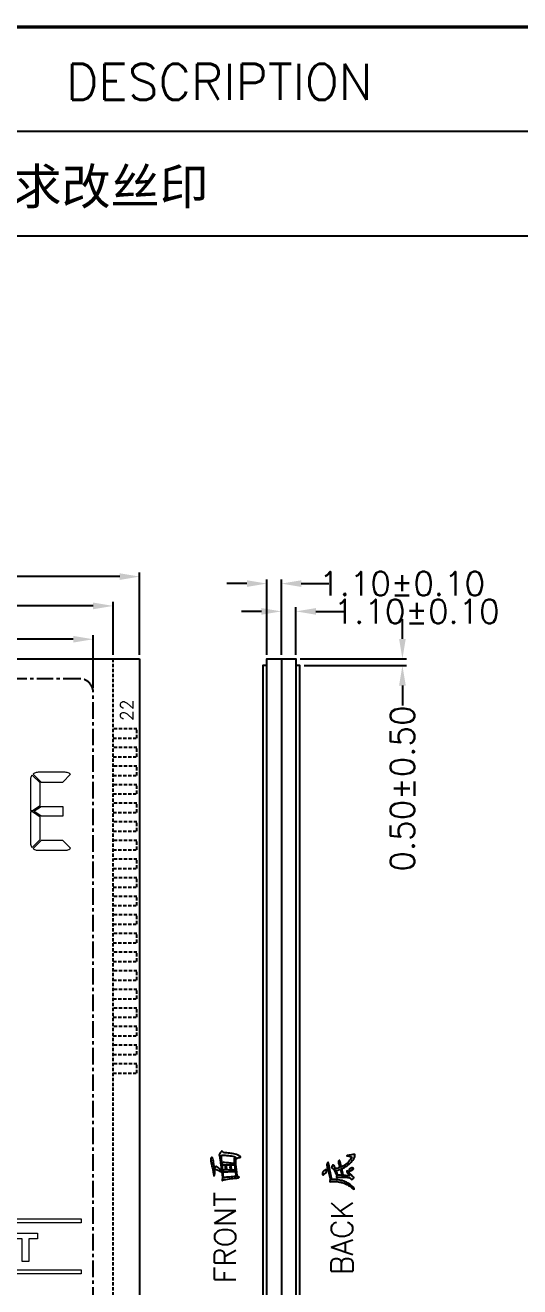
# Model space of a CAD drawing. Header units: millimetres. Extents: x 426 to 1899, y -1707 to -647.
# Drawn here: x 584.9 to 622.1, y -822.8 to -728 of the extents above; entities that cross this region are included whole.
import ezdxf
from ezdxf.enums import TextEntityAlignment as Align

# ---------------------------------------------------------------- set-up
doc = ezdxf.new("R2010")
doc.units = ezdxf.units.MM
doc.linetypes.add('CENTER', pattern=[2, 1.25, -0.25, 0.25, -0.25])
doc.linetypes.add('HIDDEN', pattern=[0.375, 0.25, -0.125])
for name, color, linetype in [('dim', 4, 'Continuous'), ('SPEC', 2, 'Continuous'), ('SY', 5, 'Continuous')]:
    doc.layers.add(name, color=color, linetype=linetype)
doc.styles.add('ROMANS', font='ROMANS.shx', dxfattribs={"bigfont": 'AllInOneBig.shx'})
doc.styles.get("Standard").update_dxf_attribs({"font": 'txt', "bigfont": 'AllInOneBig.shx'})
doc.styles.add('蜀山软件', font='simhei_0.ttf')
doc.dimstyles.new('LCDDIM', dxfattribs={"dimtxt": 1.8, "dimasz": 1.5, "dimexe": 0.3175, "dimexo": 0.3175, "dimgap": 0.254, "dimtad": 0, "dimzin": 0, "dimdsep": 46, "dimtxsty": 'Standard', "dimcen": 0.09, "dimadec": 0, "dimazin": 0, "dimtfac": 1, "dimtofl": 0, "dimtmove": 0, "dimatfit": 0, "dimfxl": 1, "dimtolj": 1, "dimtzin": 0, "dimarcsym": 0})

# ---------------------------------------------------------------- blocks, each defined once
blk = doc.blocks.new('*D34')
at = {"layer": 'DEFPOINTS', "color": 0, "ltscale": 0.5}
for p in [(536.009, -774.14), (536.009, -778.118), (590.009, -778.118)]:
    blk.add_point(p, dxfattribs=at)
at = {"layer": 'dim', "color": 0, "lineweight": -2, "ltscale": 0.5}
for p, q in [((536.009, -777.8), (536.009, -773.823)), ((537.509, -774.14), (553.62, -774.14)), ((588.509, -774.14), (573.928, -774.14)), ((590.009, -777.8), (590.009, -773.823))]:
    blk.add_line(p, q, dxfattribs=at)
at = {"layer": 'dim', "color": 0, "ltscale": 0.5}
for points in [[(537.509, -773.89), (537.509, -774.39), (536.009, -774.14)], [(588.509, -773.89), (588.509, -774.39), (590.009, -774.14)]]:
    blk.add_solid(points, dxfattribs=at)
at = {"layer": 'dim', "color": 0, "ltscale": 0.5, "insert": (563.774, -774.14), "char_height": 1.8, "attachment_point": 5}
blk.add_mtext('\\A1;MIN V.A 54.00', dxfattribs=at)
blk = doc.blocks.new('*D35')
at = {"layer": 'DEFPOINTS', "color": 0, "ltscale": 0.5}
for p in [(534.509, -771.631), (534.509, -775.618), (591.509, -775.618)]:
    blk.add_point(p, dxfattribs=at)
at = {"layer": 'dim', "color": 0, "lineweight": -2, "ltscale": 0.5}
for p, q in [((534.509, -775.3), (534.509, -771.313)), ((591.509, -775.3), (591.509, -771.313)), ((536.009, -771.631), (556.01, -771.631)), ((590.009, -771.631), (570.318, -771.631))]:
    blk.add_line(p, q, dxfattribs=at)
at = {"layer": 'dim', "color": 0, "ltscale": 0.5}
for points in [[(536.009, -771.381), (536.009, -771.881), (534.509, -771.631)], [(590.009, -771.381), (590.009, -771.881), (591.509, -771.631)]]:
    blk.add_solid(points, dxfattribs=at)
at = {"layer": 'dim', "color": 0, "ltscale": 0.5, "insert": (563.164, -771.631), "char_height": 1.8, "attachment_point": 5}
blk.add_mtext('\\A1;57.00%%p0.20', dxfattribs=at)
blk = doc.blocks.new('*D36')
at = {"layer": 'DEFPOINTS', "color": 0, "ltscale": 0.5}
for p in [(532.509, -769.426), (593.509, -775.618), (532.509, -860.618)]:
    blk.add_point(p, dxfattribs=at)
at = {"layer": 'dim', "color": 0, "lineweight": -2, "ltscale": 0.5}
for p, q in [((532.509, -860.3), (532.509, -769.108)), ((534.009, -769.426), (555.918, -769.426)), ((592.009, -769.426), (569.626, -769.426)), ((593.509, -775.3), (593.509, -769.108))]:
    blk.add_line(p, q, dxfattribs=at)
at = {"layer": 'dim', "color": 0, "ltscale": 0.5}
for points in [[(534.009, -769.176), (534.009, -769.676), (532.509, -769.426)], [(592.009, -769.176), (592.009, -769.676), (593.509, -769.426)]]:
    blk.add_solid(points, dxfattribs=at)
at = {"layer": 'dim', "color": 0, "ltscale": 0.5, "insert": (562.772, -769.426), "char_height": 1.8, "attachment_point": 5}
blk.add_mtext('\\A1;61.00%%p0.20', dxfattribs=at)
blk = doc.blocks.new('*D40')
at = {"layer": 'DEFPOINTS', "color": 0, "ltscale": 0.5}
for p in [(605.278, -772.043), (604.178, -775.618), (605.278, -775.618)]:
    blk.add_point(p, dxfattribs=at)
at = {"layer": 'dim', "color": 0, "lineweight": -2, "ltscale": 0.5}
for p, q in [((602.678, -772.043), (601.178, -772.043)), ((604.178, -775.3), (604.178, -771.726)), ((605.278, -775.3), (605.278, -771.726)), ((606.778, -772.043), (608.861, -772.043))]:
    blk.add_line(p, q, dxfattribs=at)
at = {"layer": 'dim', "color": 0, "ltscale": 0.5}
for points in [[(602.678, -771.793), (602.678, -772.293), (604.178, -772.043)], [(606.778, -771.793), (606.778, -772.293), (605.278, -772.043)]]:
    blk.add_solid(points, dxfattribs=at)
at = {"layer": 'dim', "color": 0, "ltscale": 0.5, "insert": (614.365, -772.043), "char_height": 1.8, "attachment_point": 5}
blk.add_mtext('\\A1;1.10%%P0.10', dxfattribs=at)
blk = doc.blocks.new('*D41')
at = {"layer": 'DEFPOINTS', "color": 0, "ltscale": 0.5}
for p in [(604.178, -769.952), (604.178, -773.086), (603.078, -775.618)]:
    blk.add_point(p, dxfattribs=at)
at = {"layer": 'dim', "color": 0, "lineweight": -2, "ltscale": 0.5}
for p, q in [((601.578, -769.952), (600.078, -769.952)), ((603.078, -775.3), (603.078, -769.634)), ((604.178, -772.768), (604.178, -769.634)), ((605.678, -769.952), (607.761, -769.952))]:
    blk.add_line(p, q, dxfattribs=at)
at = {"layer": 'dim', "color": 0, "ltscale": 0.5}
for points in [[(601.578, -769.702), (601.578, -770.202), (603.078, -769.952)], [(605.678, -769.702), (605.678, -770.202), (604.178, -769.952)]]:
    blk.add_solid(points, dxfattribs=at)
at = {"layer": 'dim', "color": 0, "ltscale": 0.5, "insert": (613.265, -769.952), "char_height": 1.8, "attachment_point": 5}
blk.add_mtext('\\A1;1.10%%P0.10', dxfattribs=at)
blk = doc.blocks.new('*D42')
at = {"layer": 'DEFPOINTS', "color": 0, "ltscale": 0.5}
for p in [(605.278, -775.618), (605.578, -776.118), (613.291, -776.118)]:
    blk.add_point(p, dxfattribs=at)
at = {"layer": 'dim', "color": 0, "lineweight": -2, "ltscale": 0.5}
for p, q in [((613.291, -774.118), (613.291, -772.618)), ((605.596, -775.618), (613.609, -775.618)), ((605.896, -776.118), (613.609, -776.118)), ((613.291, -777.618), (613.291, -779.118))]:
    blk.add_line(p, q, dxfattribs=at)
at = {"layer": 'dim', "color": 0, "ltscale": 0.5}
for points in [[(613.041, -774.118), (613.541, -774.118), (613.291, -775.618)], [(613.041, -777.618), (613.541, -777.618), (613.291, -776.118)]]:
    blk.add_solid(points, dxfattribs=at)
at = {"layer": 'dim', "color": 0, "ltscale": 0.5, "insert": (613.291, -785.372), "char_height": 1.8, "attachment_point": 5, "rotation": 90}
blk.add_mtext('\\A1;0.50%%P0.50', dxfattribs=at)

msp = doc.modelspace()

# ---------------------------------------------------------------- linework, layer by layer
for points in [[(593.509, -775.618), (593.509, -860.618), (532.509, -860.618), (532.509, -775.618)], [(600.758, -813.686), (600.749, -813.594), (600.746, -813.539), (600.742, -813.434), (600.74, -813.325), (600.738, -813.228), (600.792, -813.197), (600.896, -813.151), (600.981, -813.13), (601.018, -813.125), (601.091, -813.085), (601.025, -813.008), (601.008, -812.995), (600.923, -812.946), (600.804, -812.898), (600.804, -812.898), (600.699, -812.87), (600.593, -812.844), (600.484, -812.821), (600.411, -812.811), (600.31, -812.8), (600.195, -812.788), (600.064, -812.777), (599.919, -812.759), (599.815, -812.733), (599.766, -812.699), (599.711, -812.654), (599.672, -812.675), (599.579, -812.777), (599.523, -812.864), (599.49, -812.932), (599.512, -813.008), (599.537, -813.072), (599.557, -813.196), (599.56, -813.239), (599.569, -813.322), (599.583, -813.427), (599.601, -813.555), (599.623, -813.705), (599.639, -813.797), (599.658, -813.921), (599.675, -814.036), (599.69, -814.141), (599.691, -814.146), (599.645, -814.092), (599.617, -814.064), (599.542, -813.992), (599.446, -813.903), (599.445, -813.902), (599.335, -813.812), (599.269, -813.782), (599.244, -813.789), (599.17, -813.882), (599.147, -813.929), (599.142, -813.973), (599.126, -813.848), (599.115, -813.771), (599.097, -813.631), (599.078, -813.51), (599.06, -813.407), (599.043, -813.321), (599.026, -813.252), (598.992, -813.15), (598.949, -813.097), (598.883, -813.152), (598.871, -813.203), (598.861, -813.318), (598.861, -813.329), (598.869, -813.396), (598.885, -813.492), (598.912, -813.618), (598.949, -813.771), (598.95, -813.776), (598.983, -813.91), (599.01, -814.03), (599.032, -814.137), (599.048, -814.231), (599.06, -814.313), (599.086, -814.457), (599.104, -814.511), (599.148, -814.434), (599.152, -814.426), (599.181, -814.323), (599.18, -814.314), (599.176, -814.258), (599.165, -814.163), (599.149, -814.026), (599.147, -814.012), (599.203, -814.003), (599.225, -813.998), (599.275, -814.012), (599.354, -814.048), (599.46, -814.104), (599.594, -814.182), (599.703, -814.248), (599.711, -814.323), (599.724, -814.427), (599.735, -814.542), (599.742, -814.647), (599.743, -814.699), (599.727, -814.786), (599.733, -814.843), (599.738, -814.846), (599.832, -814.809), (599.838, -814.806), (599.897, -814.785), (599.989, -814.764), (600.115, -814.743), (600.274, -814.722), (600.407, -814.709), (600.532, -814.696), (600.642, -814.686), (600.736, -814.676), (600.814, -814.666), (600.943, -814.64), (600.991, -814.6), (600.978, -814.581), (600.896, -814.563), (600.856, -814.56), (600.855, -814.543), (600.847, -814.442), (600.833, -814.318), (600.814, -814.169), (600.81, -814.135), (600.795, -814.01), (600.781, -813.894), (600.768, -813.786)], [(600.614, -813.266), (600.617, -813.313), (600.621, -813.375), (600.628, -813.454), (600.638, -813.547), (600.641, -813.569), (600.54, -813.561), (600.407, -813.552), (600.29, -813.541), (600.188, -813.533), (600.102, -813.525), (600.031, -813.516), (600.025, -813.516), (599.88, -813.498), (599.81, -813.484), (599.803, -813.485), (599.747, -813.537), (599.708, -813.591), (599.707, -813.582), (599.696, -813.484), (599.688, -813.396), (599.68, -813.322), (599.674, -813.258), (599.67, -813.207), (599.668, -813.168), (599.667, -813.141), (599.67, -813.038), (599.689, -812.964), (599.705, -812.957), (599.822, -812.942), (599.85, -812.943), (599.936, -812.948), (600.051, -812.959), (600.197, -812.975), (600.296, -812.988), (600.407, -813.007), (600.515, -813.03), (600.618, -813.056), (600.715, -813.085), (600.715, -813.114), (600.673, -813.145), (600.616, -813.218), (600.614, -813.235)], [(609.114, -814.189), (609.195, -814.314), (609.197, -814.316), (609.281, -814.442), (609.295, -814.491), (609.276, -814.498), (609.185, -814.496), (609.018, -814.48), (608.932, -814.473), (608.832, -814.467), (608.832, -814.467), (608.828, -814.438), (608.809, -814.323), (608.788, -814.211), (608.767, -814.102), (608.743, -813.996), (608.734, -813.954), (608.761, -813.944), (608.854, -813.903), (608.938, -813.862), (609.011, -813.823), (609.074, -813.783), (609.096, -813.768), (609.185, -813.702), (609.27, -813.632), (609.349, -813.557), (609.423, -813.479), (609.493, -813.397), (609.555, -813.316), (609.625, -813.215), (609.674, -813.127), (609.704, -813.054), (609.718, -812.99), (609.714, -812.899), (609.713, -812.895), (609.626, -812.888), (609.565, -812.907), (609.459, -812.927), (609.317, -812.944), (609.284, -812.947), (609.143, -812.967), (609.096, -812.988), (609.14, -813.008), (609.284, -813.032), (609.423, -813.061), (609.483, -813.087), (609.481, -813.108), (609.44, -813.187), (609.35, -813.319), (609.343, -813.33), (609.281, -813.409), (609.21, -813.486), (609.129, -813.559), (609.04, -813.629), (608.942, -813.695), (608.866, -813.741), (608.76, -813.798), (608.701, -813.826), (608.693, -813.792), (608.666, -813.695), (608.635, -813.584), (608.593, -813.443), (608.562, -813.358), (608.545, -813.33), (608.489, -813.397), (608.467, -813.496), (608.468, -813.508), (608.485, -813.571), (608.522, -813.685), (608.577, -813.85), (608.585, -813.873), (608.565, -813.88), (608.478, -813.905), (608.445, -813.915), (608.316, -813.952), (608.251, -813.97), (608.22, -813.898), (608.191, -813.838), (608.127, -813.718), (608.081, -813.673), (608.072, -813.674), (608.004, -813.761), (607.99, -813.788), (607.96, -813.883), (608.004, -813.916), (608.032, -813.926), (608.114, -814.005), (608.117, -814.008), (608.148, -814.057), (608.189, -814.131), (608.239, -814.229), (608.299, -814.353), (608.358, -814.481), (608.337, -814.53), (608.324, -814.612), (608.412, -814.623), (608.464, -814.612), (608.568, -814.6), (608.71, -814.59), (608.808, -814.591), (608.921, -814.595), (609.028, -814.602), (609.129, -814.612), (609.19, -814.624), (609.304, -814.658), (609.372, -814.7), (609.378, -814.708), (609.46, -814.767), (609.461, -814.767), (609.559, -814.722), (609.57, -814.717), (609.637, -814.645), (609.571, -814.567), (609.565, -814.563), (609.508, -814.515), (609.43, -814.436), (609.328, -814.325), (609.24, -814.231), (609.157, -814.156), (609.107, -814.136), (609.105, -814.137)], [(600.664, -813.78), (600.681, -813.919), (600.699, -814.069), (600.526, -814.067), (600.428, -814.066), (600.428, -814.062), (600.421, -813.95), (600.406, -813.848), (600.403, -813.833), (600.362, -813.749), (600.319, -813.793), (600.307, -813.86), (600.319, -813.937), (600.331, -813.978), (600.337, -814.064), (600.212, -814.062), (600.093, -814.06), (600.074, -814.06), (600.07, -813.941), (600.059, -813.843), (600.042, -813.793), (599.975, -813.749), (599.953, -813.804), (599.958, -813.856), (599.975, -813.981), (599.995, -814.059), (599.925, -814.059), (599.877, -814.058), (599.854, -814.058), (599.802, -814.099), (599.771, -814.143), (599.766, -814.099), (599.748, -813.952), (599.734, -813.817), (599.719, -813.694), (599.716, -813.661), (600.65, -813.661)], [(600.744, -814.432), (600.761, -814.556), (600.738, -814.555), (600.714, -814.556), (600.614, -814.562), (600.508, -814.569), (600.398, -814.577), (600.283, -814.588), (600.164, -814.6), (600.047, -814.612), (599.916, -814.623), (599.83, -814.63), (599.828, -814.613), (599.806, -814.43), (599.785, -814.258), (599.779, -814.209), (599.906, -814.201), (600.033, -814.193), (600.154, -814.187), (600.269, -814.182), (600.377, -814.177), (600.48, -814.173), (600.576, -814.171), (600.665, -814.169), (600.712, -814.169), (600.721, -814.246)], [(607.274, -814.424), (607.341, -814.424), (607.41, -814.387), (607.495, -814.291), (607.555, -814.213), (607.595, -814.136), (607.573, -814.06), (607.507, -814.037), (607.472, -814.047), (607.374, -814.126), (607.308, -814.211), (607.274, -814.303), (607.272, -814.324)], [(607.882, -814.944), (607.949, -814.926), (608.057, -814.919), (608.202, -814.921), (608.234, -814.924), (608.349, -814.937), (608.46, -814.951), (608.565, -814.968), (608.666, -814.988), (608.697, -814.995), (608.797, -815.023), (608.897, -815.058), (609.001, -815.101), (609.107, -815.153), (609.127, -815.164), (609.236, -815.222), (609.333, -815.28), (609.419, -815.338), (609.493, -815.397), (609.607, -815.482), (609.659, -815.507), (609.649, -815.476), (609.571, -815.352), (609.514, -815.287), (609.439, -815.218), (609.348, -815.148), (609.239, -815.076), (609.182, -815.041), (609.081, -814.987), (608.982, -814.939), (608.885, -814.899), (608.787, -814.867), (608.778, -814.863), (608.673, -814.839), (608.567, -814.819), (608.458, -814.802), (608.346, -814.789), (608.31, -814.786), (608.201, -814.778), (608.093, -814.771), (607.983, -814.768), (607.962, -814.768), (607.956, -814.725), (607.941, -814.639), (607.924, -814.541), (607.904, -814.43), (607.881, -814.308), (607.855, -814.173), (607.827, -814.027), (607.813, -813.952), (607.78, -813.779), (607.752, -813.644), (607.729, -813.546), (607.709, -813.486), (607.694, -813.463), (607.64, -813.518), (607.62, -813.57), (607.606, -813.683), (607.607, -813.701), (607.614, -813.764), (607.632, -813.852), (607.658, -813.963), (607.694, -814.099), (607.738, -814.259), (607.753, -814.309), (607.795, -814.467), (607.828, -814.597), (607.852, -814.7), (607.867, -814.775), (607.867, -814.778), (607.837, -814.848), (607.815, -814.933)], [(608.74, -814.426), (608.749, -814.464), (608.727, -814.463), (608.614, -814.46), (608.494, -814.458), (608.42, -814.458), (608.413, -814.435), (608.368, -814.295), (608.326, -814.172), (608.301, -814.103), (608.418, -814.067), (608.542, -814.025), (608.624, -813.996), (608.626, -814.001), (608.656, -814.106), (608.686, -814.212), (608.714, -814.318)], [(609.309, -814.156), (609.438, -814.092), (609.561, -814.019), (609.604, -813.971), (609.593, -813.927), (609.515, -813.905), (609.491, -813.906), (609.384, -813.938), (609.343, -813.966), (609.284, -814.06), (609.262, -814.159)]]:
    msp.add_lwpolyline(points, close=True)
at = {"linetype": 'HIDDEN'}
for points in [[(591.509, -860.618), (591.509, -775.618)], [(591.509, -781.577), (593.309, -781.577), (593.309, -780.877), (591.509, -780.877)], [(591.509, -782.977), (593.309, -782.977), (593.309, -782.277), (591.509, -782.277)], [(591.509, -784.377), (593.309, -784.377), (593.309, -783.677), (591.509, -783.677)], [(591.509, -785.777), (593.309, -785.777), (593.309, -785.077), (591.509, -785.077)], [(591.509, -787.177), (593.309, -787.177), (593.309, -786.477), (591.509, -786.477)], [(591.509, -788.577), (593.309, -788.577), (593.309, -787.877), (591.509, -787.877)], [(591.509, -789.977), (593.309, -789.977), (593.309, -789.277), (591.509, -789.277)], [(591.509, -791.377), (593.309, -791.377), (593.309, -790.677), (591.509, -790.677)], [(591.509, -792.777), (593.309, -792.777), (593.309, -792.077), (591.509, -792.077)], [(591.509, -794.177), (593.309, -794.177), (593.309, -793.477), (591.509, -793.477)], [(591.509, -795.577), (593.309, -795.577), (593.309, -794.877), (591.509, -794.877)], [(591.509, -796.977), (593.309, -796.977), (593.309, -796.277), (591.509, -796.277)], [(591.509, -798.377), (593.309, -798.377), (593.309, -797.677), (591.509, -797.677)], [(591.509, -799.777), (593.309, -799.777), (593.309, -799.077), (591.509, -799.077)], [(591.509, -801.177), (593.309, -801.177), (593.309, -800.477), (591.509, -800.477)], [(591.509, -802.577), (593.309, -802.577), (593.309, -801.877), (591.509, -801.877)], [(591.509, -803.977), (593.309, -803.977), (593.309, -803.277), (591.509, -803.277)], [(591.509, -805.377), (593.309, -805.377), (593.309, -804.677), (591.509, -804.677)], [(591.509, -806.777), (593.309, -806.777), (593.309, -806.077), (591.509, -806.077)]]:
    msp.add_lwpolyline(points, dxfattribs=at)
for points in [[(603.078, -776.118), (602.778, -776.118), (602.778, -860.118), (603.078, -860.118)], [(603.078, -860.618), (603.078, -775.618), (605.278, -775.618), (605.278, -860.618)], [(604.178, -775.618), (604.178, -860.618)], [(605.278, -860.118), (605.578, -860.118), (605.578, -776.118), (605.278, -776.118)]]:
    msp.add_lwpolyline(points)
at = {"linetype": 'CENTER'}
for points in [[(590.009, -858.118), (590.009, -778.118, 0.414214), (589.009, -777.118), (537.009, -777.118, 0.414214), (536.009, -778.118), (536.009, -858.118, 0.414214), (537.009, -859.118), (589.009, -859.118, 0.414214)], [(589.009, -777.118), (537.009, -777.118, 0.414214), (536.009, -778.118), (536.009, -858.118, 0.414214), (537.009, -859.118), (589.009, -859.118, 0.414214), (590.009, -858.118), (590.009, -778.118, 0.414214)]]:
    msp.add_lwpolyline(points, format="xyb", close=True, dxfattribs=at)
at = {"lineweight": 9}
for points in [[(585.42, -784.356, 0.056759), (585.346, -784.468, 0.119245), (585.282, -784.734), (585.282, -787.031), (585.445, -787.031), (586.013, -786.647), (586.013, -784.949)], [(585.867, -784.147, 0.120216), (585.601, -784.212, 0.056292), (585.491, -784.285), (586.086, -784.881), (587.725, -784.881), (588.303, -784.299, 0.117979), (588.063, -784.168, 0.068779), (587.912, -784.147)], [(585.282, -787.131), (585.282, -789.427, 0.117321), (585.346, -789.693, 0.057451), (585.42, -789.805), (586.013, -789.209), (586.013, -787.515), (585.446, -787.131)]]:
    msp.add_lwpolyline(points, format="xyb", close=True, dxfattribs=at)
at = {"color": 3, "lineweight": 9}
msp.add_lwpolyline([(587.724, -786.715), (587.724, -787.447), (586.091, -787.447), (585.55, -787.081), (586.091, -786.715)], close=True, dxfattribs=at)
at = {"color": 1, "lineweight": 9}
msp.add_lwpolyline([(586.083, -789.28), (585.49, -789.876, 0.115377), (585.723, -789.996, 0.062659), (585.867, -790.014), (587.912, -790.014, 0.119414), (588.178, -789.949, 0.064249), (588.304, -789.862), (587.724, -789.28)], format="xyb", close=True, dxfattribs=at)
at = {"layer": 'SPEC'}
for p, q in [((689.225, -735.94), (542.355, -735.94)), ((542.355, -743.797), (689.225, -743.797))]:
    msp.add_line(p, q, dxfattribs=at)
at = {"layer": 'SPEC', "lineweight": 30, "const_width": 0.261}
msp.add_lwpolyline([(426.506, -923.799), (426.506, -728.083), (689.225, -728.083), (689.225, -923.799)], close=True, dxfattribs=at)
at = {"layer": 'SY', "color": 140, "lineweight": 9}
msp.add_lwpolyline([(589.118, -821.865), (577.556, -821.865, -1), (577.556, -817.734), (589.118, -817.734), (589.118, -818.034), (577.556, -818.034, 1), (577.556, -821.564), (589.118, -821.564)], format="xyb", close=True, dxfattribs=at)
msp.add_lwpolyline([(584.674, -819.243), (584.03, -819.243), (584.03, -818.801), (585.816, -818.801), (585.816, -819.243), (585.172, -819.243), (585.172, -820.944), (584.674, -820.944)], close=True, dxfattribs=at)

# ---------------------------------------------------------------- texts
at = {"style": 'ROMANS'}
for s, height, p in [('22', 0.9457, (592.541, -779.475)), ('FRONT', 1.6197, (599.945, -819.145)), ('BACK', 1.6197, (608.74, -819.145))]:
    msp.add_text(s, height=height, rotation=90, dxfattribs=at).set_placement(p, align=Align.MIDDLE)
at = {"layer": 'SPEC', "style": 'ROMANS'}
msp.add_text('DESCRIPTION', height=2.70603, dxfattribs=at).set_placement((587.972, -733.571))
at = {"layer": 'SPEC', "color": 120, "style": '蜀山软件'}
msp.add_text('按客户要求改丝印', height=2.706, dxfattribs=at).set_placement((569.176, -741.429))

# ---------------------------------------------------------------- dimensions: what is measured, and where the dimension line sits
at = {"layer": 'dim', "ltscale": 0.5}
for base, p1, p2, text, picture, middle in [((532.509, -769.426), (593.509, -775.618), (532.509, -860.618), '<>%%p0.20', '*D36', (562.772, -769.426)), ((534.509, -771.631), (591.509, -775.618), (534.509, -775.618), '<>%%p0.20', '*D35', (563.164, -771.631)), ((536.009, -774.14), (590.009, -778.118), (536.009, -778.118), 'MIN V.A <>', '*D34', (563.774, -774.14))]:
    dim = msp.add_linear_dim(base=base, p1=p1, p2=p2, angle=180, text=text, dimstyle='LCDDIM', dxfattribs=at)
    dim.commit()
    dim.dimension.update_dxf_attribs({"geometry": picture, "text_midpoint": middle, "dimtype": 160})
for base, p1, p2, picture, middle in [((604.178, -769.952), (603.078, -775.618), (604.178, -773.086), '*D41', (613.265, -769.952)), ((605.278, -772.043), (604.178, -775.618), (605.278, -775.618), '*D40', (614.365, -772.043))]:
    dim = msp.add_linear_dim(base=base, p1=p1, p2=p2, text='<>%%P0.10', dimstyle='LCDDIM', dxfattribs=at)
    dim.commit()
    dim.dimension.update_dxf_attribs({"geometry": picture, "text_midpoint": middle, "dimtype": 160})
dim = msp.add_linear_dim(base=(613.291, -776.118), p1=(605.278, -775.618), p2=(605.578, -776.118), angle=90, text='<>%%P0.50', dimstyle='LCDDIM', dxfattribs=at)
dim.commit()
dim.dimension.update_dxf_attribs({"geometry": '*D42', "text_midpoint": (613.291, -785.372)})

doc.saveas('drawing.dxf')
